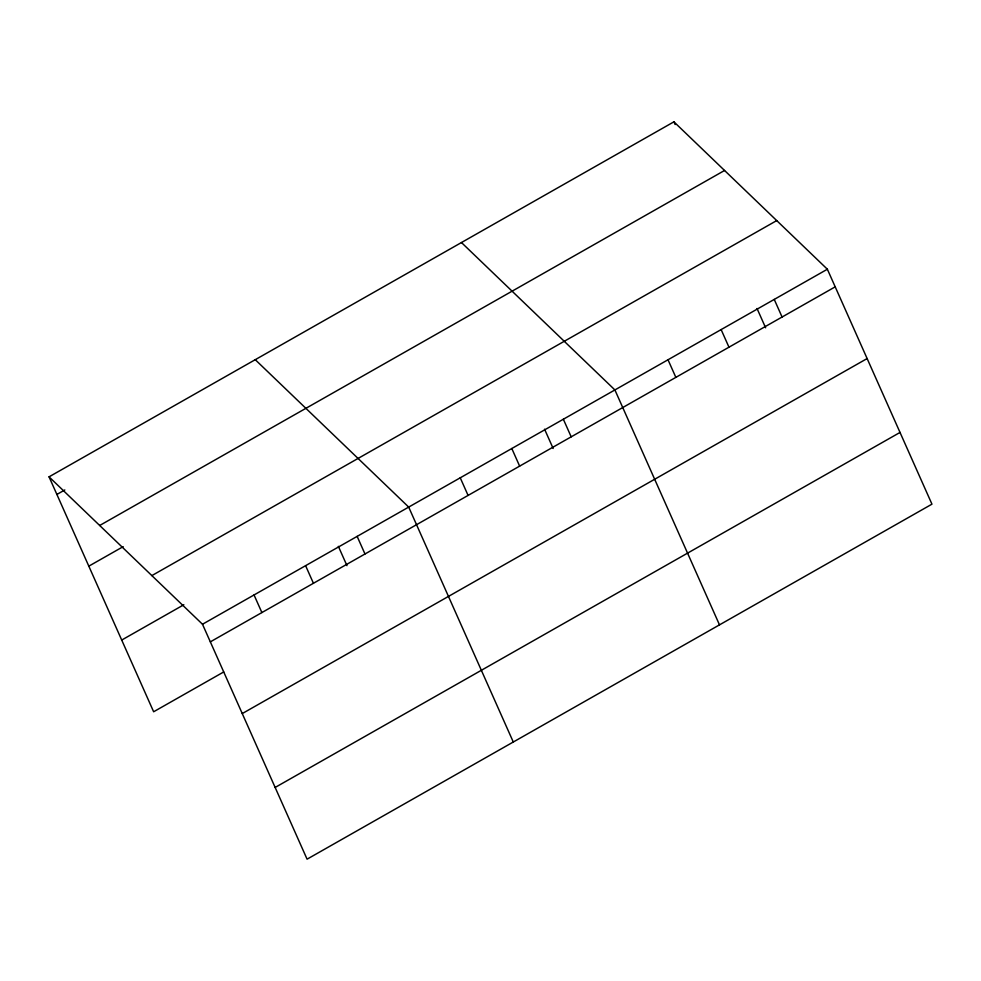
<?xml version="1.0" encoding="UTF-8"?>
<svg xmlns="http://www.w3.org/2000/svg" width="981" height="981" viewBox="0 0 981 981"><rect width="100%" height="100%" fill="white"/><g stroke="black" fill="none" stroke-linecap="round" stroke-linejoin="round"><path stroke-width="1.47" d="M49.05 476.84L673.922 121.828L827.363 269.235L931.95 504.16L307.078 859.172L202.491 624.247L49.05 476.84L153.637 711.765L223.705 671.96M56.886 494.449L64.82 489.948M99.682 525.485L724.554 170.473M88.817 566.16L123.189 546.638M151.847 575.602L776.719 220.59M121.718 640.053L183.839 604.75M202.491 624.247L827.363 269.235M210.326 641.856L835.199 286.844M242.258 713.567L867.13 358.555M275.146 787.449L900.018 432.437M461.462 242.54L614.903 389.948L719.49 624.86M255.256 359.696L408.697 507.091L513.284 742.016M774.242 299.413L782.078 317.022M673.922 121.828L675.124 124.538M757.025 308.488L765.621 327.789M721.133 329.591L728.969 347.188M668.012 359.769L675.848 377.366M563.352 419.23L571.187 436.839M544.565 429.188L553.161 448.489M511.8 448.513L519.636 466.122M460.248 477.808L468.084 495.417M357.145 536.386L364.981 553.983M338.359 546.343L346.955 565.645M305.594 565.669L313.43 583.278M254.042 594.964L261.878 612.561"/></g></svg>
